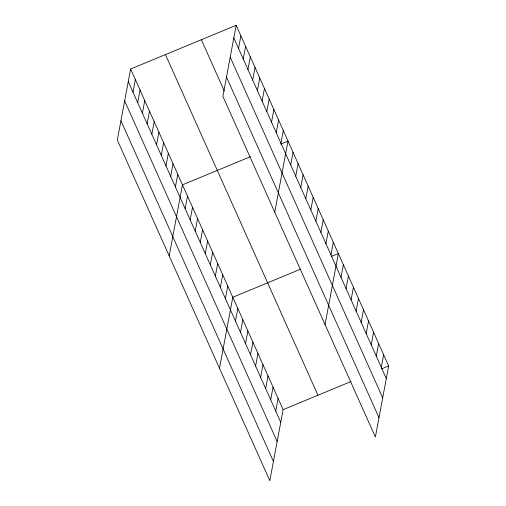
<?xml version="1.0" encoding="UTF-8"?>
<svg xmlns="http://www.w3.org/2000/svg" width="506" height="506" viewBox="0 0 506 506"><rect width="100%" height="100%" fill="white"/><g stroke="black" fill="none" stroke-linecap="round" stroke-linejoin="round"><path stroke-width="0.76" d="M130.624 69.006L117.329 140.042L269.825 480.7L283.12 409.664L130.624 69.006L236.175 25.3L388.671 365.958L375.376 436.994L222.88 96.336L236.175 25.3M132.977 92.143L135.336 79.537M137.689 102.674L140.048 90.068M142.401 113.205L144.76 100.593M147.119 123.73L149.479 111.124M151.832 134.261L154.191 121.655M156.544 144.792L158.903 132.186M161.256 155.317L163.615 142.711M165.974 165.848L168.334 153.242M170.686 176.379L173.046 163.773M175.399 186.91L177.758 174.298M169.175 255.865L182.47 184.829L250.432 156.689M185.145 208.681L187.505 196.075M190.174 219.92L192.533 207.315M195.208 231.16L197.568 218.554M200.243 242.406L202.602 229.8M238.528 48.437L240.888 35.831M205.272 253.645L207.631 241.039M243.241 58.968L245.6 46.356M210.306 264.885L212.665 252.279M247.953 69.493L250.312 56.887M215.341 276.131L217.7 263.525M252.671 80.024L255.03 67.418M220.369 287.37L222.729 274.764M257.383 90.555L259.742 77.949M262.095 101.086L264.455 88.474M225.404 298.61L227.763 286.004M266.807 111.611L269.167 99.005M219.503 368.286L232.798 297.25L300.754 269.11M271.526 122.142L273.885 109.536M235.467 321.095L237.826 308.489M276.238 132.673L278.597 120.067M240.502 332.341L242.861 319.729M280.95 143.198L283.309 130.592M245.536 343.58L247.896 330.975M274.726 212.159L288.022 141.123L280.767 144.128M250.565 354.82L252.924 342.214M290.697 164.975L293.056 152.363M255.6 366.066L257.959 353.454M295.732 176.214L298.091 163.609M260.628 377.305L262.987 364.7M300.76 187.454L303.119 174.848M265.663 388.545L268.022 375.939M305.795 198.7L308.154 186.088M270.697 399.791L273.057 387.179M310.823 209.939L313.182 197.334M275.726 411.03L278.085 398.424M315.858 221.179L318.217 208.573M320.893 232.425L323.252 219.813M325.921 243.664L328.28 231.059M330.956 254.904L333.315 242.298M325.054 324.574L338.35 253.538L331.088 256.548M341.019 277.389L343.378 264.783M346.053 288.629L348.413 276.023M351.088 299.875L353.447 287.269M356.116 311.114L358.476 298.508M361.151 322.354L363.51 309.748M366.186 333.599L368.545 320.994M371.214 344.839L373.573 332.233M376.249 356.079L378.608 343.473M381.277 367.324L383.637 354.719M283.12 409.664L351.082 381.524M381.416 368.963L388.671 365.958M233.816 37.906L386.312 378.564M230.205 57.191L382.707 397.849M226.486 77.051L378.988 417.709M201.344 39.721L224.278 90.966M165.456 54.585L317.951 395.243M128.265 81.611L280.76 422.27M124.653 100.896L277.155 441.555M120.934 120.763L273.436 461.421"/></g></svg>
